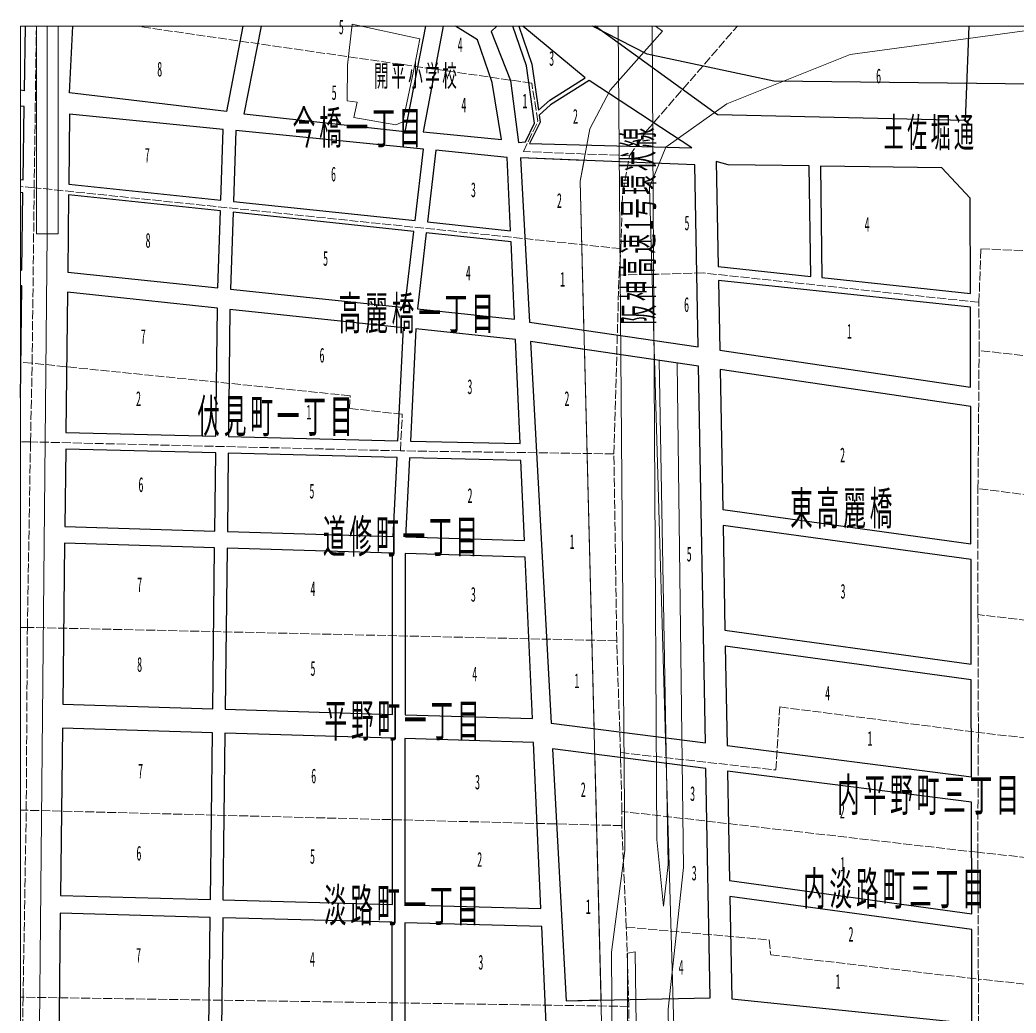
# Model space of a CAD drawing. Units: millimetres, scale not verified. Extents: x -71 to 79, y -72 to 79.
# Drawn here: x -70.96 to -21.95, y 30.57 to 79.45 of the extents above; entities that cross this region are included whole.
import ezdxf
from ezdxf.enums import TextEntityAlignment as Align

# ---------------------------------------------------------------- set-up
doc = ezdxf.new("R2010")
doc.units = ezdxf.units.MM
doc.header["$LTSCALE"] = 0.25
doc.linetypes.add('USER1', pattern=[0.70556, 0.35278, -0.35278])
doc.linetypes.add('USER2', pattern=[2.11668, 1.7639, -0.35278])
for name, color, linetype, lineweight in [('0-0_01 グリッド', 7, 'USER1', 18), ('0-7_08 地下鉄', 7, 'Continuous', 18), ('0-C_13 町界', 30, 'USER2', 18), ('0-F_16 学校', 1, 'Continuous', 18), ('1-1_18 高速分離帯', 5, 'Continuous', 18), ('1-D_30 公園・緑地', 3, 'Continuous', 18), ('1-E_31 地形', 7, 'Continuous', 18), ('1-F_32 海・河川', 150, 'Continuous', 18)]:
    doc.layers.add(name, color=color, linetype=linetype, lineweight=lineweight)
for name, color, linetype in [('0-2_03 施設名・公園名', 7, 'Continuous'), ('0-3_04 通称名・高速名', 7, 'Continuous'), ('0-4_05 町名', 7, 'Continuous'), ('0-6_07 街区符号', 7, 'Continuous'), ('0-8_09 鉄道地下', 7, 'Continuous'), ('1-9_26 道路', 7, 'Continuous')]:
    doc.layers.add(name, color=color, linetype=linetype)
doc.styles.add('ＭＳ ゴシック', font='')
doc.styles.get('ＭＳ ゴシック').set_extended_font_data('MS Gothic')

msp = doc.modelspace()

# ---------------------------------------------------------------- linework, layer by layer
at = {"layer": '0-0_01 グリッド'}
msp.add_line((79.0704, 79.1311), (-70.9375, 79.1311), dxfattribs=at)
at = {"layer": '0-0_01 グリッド', "linetype": 'Continuous'}
msp.add_lwpolyline([(-70.9375, -70.6797), (79.0704, -70.6797), (79.0704, 79.1463), (-70.9375, 79.1463)], close=True, dxfattribs=at)
at = {"layer": '0-7_08 地下鉄'}
msp.add_lwpolyline([(-70.9375, -28.0953), (-70.6724, -16.9259), (-70.3197, -3.9905), (-69.6141, 68.9172), (-69.6141, 79.1463)], dxfattribs=at)
msp.add_lwpolyline([(-69.0849, 68.9172), (-69.0849, 79.1463), (-70.1433, 79.1463), (-70.1433, 68.9172)], close=True, dxfattribs=at)
at = {"layer": '0-8_09 鉄道地下'}
msp.add_lwpolyline([(16.0617, 73.9443), (1.7281, 76.0217), (-33.8643, 76.4372), (-40.0965, 77.7528), (-42.7904, 79.1463)], dxfattribs=at)
at = {"layer": '0-C_13 町界'}
for p, q in [((-70.1514, 79.1463), (-70.2583, 71.1887)), ((-70.2583, 71.1887), (-70.9375, 71.2457)), ((-70.3572, 62.5483), (-70.2583, 71.1887)), ((-41.3962, 68.1901), (-70.2583, 71.1887)), ((-41.7366, 58.0892), (-41.4797, 66.8899)), ((-23.8192, 56.3761), (-23.7624, 63.1771)), ((3.6522, 60.012), (-23.7624, 63.1771)), ((-70.3572, 62.5483), (-70.9375, 62.5913)), ((-70.4378, 58.6781), (-70.3572, 62.5483)), ((-70.4378, 58.6781), (-70.9375, 58.6864)), ((-70.5932, 49.5478), (-70.4378, 58.6781)), ((-52.2369, 58.2375), (-70.4378, 58.6781)), ((-23.8187, 50.1766), (-23.8192, 56.3761)), ((2.9866, 53.0088), (-23.8192, 56.3761)), ((-23.8002, 44.3764), (-23.8187, 50.1766)), ((2.816, 47.0085), (-23.8187, 50.1766)), ((-70.5932, 49.5478), (-70.9375, 49.5461)), ((-70.649, 40.5482), (-70.5932, 49.5478)), ((-41.5915, 48.8902), (-70.5932, 49.5478)), ((-23.8313, 38.477), (-23.8002, 44.3764)), ((2.8439, 41.3088), (-23.8002, 44.3764)), ((-70.649, 40.5482), (-70.9375, 40.5544)), ((-70.804, 31.3476), (-70.649, 40.5482)), ((-41.3466, 39.7919), (-70.649, 40.5482)), ((-41.3466, 39.7919), (-41.3402, 40.4924)), ((-23.8313, 38.477), (-41.3402, 40.4924)), ((-41.1225, 34.7931), (-41.3466, 39.7919)), ((2.8718, 35.6092), (-23.8313, 38.477)), ((-70.9594, 22.2473), (-70.804, 31.3476)), ((-70.804, 31.3476), (-70.9375, 31.3505)), ((-41.0031, 30.8939), (-70.804, 31.3476))]:
    msp.add_line(p, q, dxfattribs=at)
for points in [[(-40.9726, 72.761), (-46.1895, 72.966), (-45.4706, 74.4605), (-45.7792, 76.3329), (-65.2748, 79.1463)], [(-41.4797, 66.8899), (-41.3962, 68.1901), (-41.2997, 70.9906), (-40.9726, 72.761), (-40.1146, 73.9965), (-35.653, 79.1463)], [(-23.7624, 63.1771), (-23.7727, 65.5466), (-23.6769, 68.1777), (-8.6846, 67.551), (-8.583, 68.6232), (4.3174, 66.9533)], [(-23.7727, 65.5466), (-37.3495, 66.9901), (-41.4797, 66.8899)], [(-41.7366, 58.0892), (-52.2369, 58.2375), (-52.1456, 60.0379), (-54.7472, 60.3252), (-54.709, 60.9502), (-70.3572, 62.5483)], [(-41.4138, 43.3821), (-41.5915, 48.8902), (-41.7366, 58.0892)], [(-41.3402, 40.4924), (-41.4138, 43.3821), (-33.7604, 42.529), (-33.5759, 45.6297), (-23.8002, 44.3764)], [(-23.7525, 24.5683), (-23.8002, 32.2373), (-23.8313, 38.477)], [(-41.0031, 30.8939), (-41.1225, 34.7931), (-34.0998, 34.1671), (-34.0157, 33.4281), (-23.8002, 32.2373)], [(2.7599, 29.8487), (-3.2009, 30.0796), (-23.8002, 32.2373)], [(-23.7599, 24.0678), (-41.0036, 24.8942), (-41.0031, 30.8939)]]:
    msp.add_lwpolyline(points, dxfattribs=at)
at = {"layer": '0-F_16 学校'}
msp.add_lwpolyline([(-52.4555, 74.2758), (-52.1265, 74.4374), (-51.53, 77.2405), (-51.2764, 78.5113), (-54.6196, 79.2351), (-54.8399, 77.2239), (-54.8611, 75.4641), (-54.3608, 75.3966), (-54.5372, 74.6355)], close=True, dxfattribs=at)
at = {"layer": '1-1_18 高速分離帯'}
for points in [[(-41.6856, 9.2973), (-41.8472, 33.5659), (-41.1933, 38.5637), (-41.5299, 79.1463)], [(-39.5045, 62.694), (-39.069, 37.8726), (-39.2919, 35.8278), (-39.6137, 39.1073), (-39.8507, 79.1463)], [(52.4223, -24.2385), (24.8868, -22.0267), (17.5687, -22.0718), (7.5917, -21.585), (-3.1151, -20.0127), (-27.1041, -18.3959), (-28.9876, -18.0579), (-31.2493, -17.3524), (-32.7486, -16.5731), (-34.3048, -15.2832), (-35.4826, -13.7216), (-36.6884, -12.0228), (-37.5821, -9.5385), (-38.0403, -7.6509), (-38.3393, -5.803), (-38.5257, -4.1713), (-38.7459, 9.6797), (-39.0635, 30.7621), (-38.3049, 37.7257), (-38.627, 62.5589)], [(-41.0772, 9.2994), (-41.0682, 33.5218), (-40.6861, 33.5805), (-40.3544, 9.6549), (-41.3786, -11.0485), (-41.5181, -12.4875), (-41.9822, -14.3909), (-43.0033, -16.2479), (-43.9342, -17.4867), (-47.6191, -17.6039), (-61.5284, -18.4259), (-70.9375, -18.2708)]]:
    msp.add_lwpolyline(points, dxfattribs=at)
at = {"layer": '1-9_26 道路'}
for points in [[(-70.7069, 79.1463), (-70.7474, 75.9571), (-70.9375, 75.9854)], [(-59.9895, 79.1463), (-60.7944, 74.9439), (-68.5227, 75.8568), (-68.3621, 79.1463)], [(-50.9984, 79.1463), (-52.019, 73.9296), (-59.9178, 74.7992), (-59.0669, 79.1463)], [(-50.1421, 79.1463), (-51.1138, 73.9424), (-47.2565, 73.5548), (-47.7259, 76.3591), (-48.4471, 78.4717), (-49.5325, 79.1463)], [(-47.489, 79.1463), (-47.771, 78.8832), (-46.8264, 76.4635), (-46.4335, 73.4077), (-46.0784, 73.4416), (-45.6469, 74.3706), (-46.0366, 77.178), (-46.7127, 79.1463)], [(-46.4181, 79.1463), (-45.772, 77.2662), (-45.4442, 74.9964), (-44.89, 75.5023), (-43.1451, 76.601), (-46.2138, 79.1463)], [(-24.2645, 79.1463), (-24.4581, 74.5029), (-36.629, 74.7675), (-42.6499, 79.1463)], [(-70.9375, 71.586), (-70.8023, 71.5749), (-70.7569, 75.1778), (-70.9375, 75.2048)], [(-70.9375, 67.1439), (-70.8581, 67.1366), (-70.8104, 70.9389), (-70.9375, 70.9493)], [(-70.9375, 60.8431), (-70.8681, 66.3519), (-70.9375, 66.3582)]]:
    msp.add_lwpolyline(points, dxfattribs=at)
for points in [[(-37.8932, 73.1505), (-42.9542, 76.4675), (-44.8606, 75.2672), (-45.4104, 74.7647), (-45.3603, 74.4147), (-45.8828, 73.3695)], [(-68.5565, 71.3697), (-61.0707, 70.5774), (-60.9519, 74.06), (-68.5165, 74.8069)], [(-60.3364, 73.9992), (-60.4553, 70.5124), (-51.5155, 69.5666), (-51.1056, 73.0878)], [(-46.8157, 69.0693), (-46.9773, 72.6803), (-50.4951, 73.0275), (-50.9057, 69.502)], [(-37.5914, 63.3538), (-37.7571, 72.3078), (-46.3305, 72.6508), (-45.8914, 64.578)], [(-32.0487, 66.8234), (-32.1212, 72.26), (-36.1066, 72.3164), (-36.6943, 72.4816), (-36.5989, 67.3088)], [(-31.4966, 66.7646), (-24.1899, 65.9852), (-24.1994, 70.6746), (-25.6062, 72.1678), (-31.5697, 72.2522)], [(-68.5627, 70.8349), (-68.6064, 67.036), (-61.2184, 66.2559), (-61.0888, 70.044)], [(-60.4735, 69.9789), (-60.6031, 66.1909), (-52.014, 65.2839), (-51.5772, 69.0376)], [(-50.9674, 68.9731), (-51.4042, 65.2195), (-46.621, 64.7146), (-46.7916, 68.5313)], [(-36.5861, 66.6263), (-36.5227, 63.1962), (-24.1804, 61.3758), (-24.1882, 65.3039)], [(-68.6178, 66.0438), (-68.6925, 59.1389), (-61.3128, 58.9634), (-61.2414, 65.265)], [(-60.6248, 65.1999), (-60.6954, 58.9365), (-52.3596, 58.7334), (-52.0912, 64.2988)], [(-51.4769, 64.234), (-51.7436, 58.7065), (-46.3475, 58.5903), (-46.5766, 63.7166)], [(-37.2314, 43.8643), (-37.5738, 62.4011), (-45.839, 63.6203), (-44.8172, 44.8284)], [(-24.1647, 53.6677), (-24.1785, 60.4253), (-36.5052, 62.2434), (-36.3779, 55.3439)], [(-68.7022, 58.3187), (-68.7513, 54.5143), (-61.3713, 54.289), (-61.3224, 58.1432)], [(-60.705, 58.1164), (-60.754, 54.2702), (-52.5982, 54.0212), (-52.4002, 57.9147)], [(-51.7839, 57.8876), (-51.9813, 54.0024), (-46.1343, 53.8239), (-46.3106, 57.7682)], [(-24.1527, 47.7448), (-24.163, 52.8875), (-36.3632, 54.562), (-36.2678, 49.4076)], [(-68.7608, 53.6934), (-68.8526, 45.7637), (-61.4747, 45.5384), (-61.3811, 53.468)], [(-60.7639, 53.4491), (-60.8578, 45.5196), (-52.6292, 45.2683), (-52.6233, 53.2007)], [(-52.0059, 53.1818), (-52.0118, 45.2495), (-45.7425, 45.0582), (-46.0977, 53.0014)], [(-24.1413, 42.2008), (-24.1513, 46.9647), (-36.2533, 48.6258), (-36.1632, 43.7285)], [(-68.8658, 44.59), (-68.9614, 36.3554), (-61.5856, 36.1551), (-61.4885, 44.3648)], [(-60.8714, 44.3459), (-60.9686, 36.1384), (-52.6355, 35.9122), (-52.6297, 44.0942)], [(-52.0123, 44.0755), (-52.0182, 35.8955), (-45.3252, 35.7136), (-45.6898, 43.8824)], [(-36.9994, 31.3211), (-37.2081, 42.61), (-44.7488, 43.5682), (-44.0744, 31.175)], [(-24.1279, 35.4546), (-24.1391, 40.9491), (-36.1396, 42.474), (-36.0401, 37.0896)], [(-24.117, 30.0451), (-24.1262, 34.6743), (-36.0256, 36.3078), (-35.9326, 31.2729)], [(-68.9712, 35.4755), (-69.0667, 27.2315), (-61.6931, 27.0739), (-61.5963, 35.2751)], [(-60.9789, 35.2584), (-61.0761, 27.0606), (-52.6423, 26.8799), (-52.6364, 35.0318)], [(-52.019, 35.0151), (-52.0244, 26.8669), (-44.9226, 26.7148), (-45.2857, 34.8323)]]:
    msp.add_lwpolyline(points, close=True, dxfattribs=at)
at = {"layer": '1-D_30 公園・緑地'}
for points in [[(-46.3305, 72.6508), (-45.8914, 64.5781), (-43.2049, 64.1818), (-43.3907, 71.5043), (-43.2026, 72.5256)], [(-45.839, 63.6203), (-44.8172, 44.8284), (-42.7067, 44.5602), (-43.1808, 63.2281)], [(-42.3681, 31.2103), (-42.675, 43.3047), (-44.7488, 43.5682), (-44.0744, 31.175)]]:
    msp.add_lwpolyline(points, close=True, dxfattribs=at)
at = {"layer": '1-E_31 地形'}
for points in [[(-31.4853, -70.6797), (-31.6313, -49.9697), (-33.0425, -25.1573), (-33.6305, -20.2184), (-34.9578, -17.1443), (-38.6869, -11.8695), (-40.3048, -9.4906), (-41.4213, -6.0961), (-43.3907, 71.5043), (-42.9151, 74.0826), (-41.9243, 75.9874), (-39.3388, 78.8999), (-39.6797, 79.1463)], [(-28.6685, -70.6797), (-28.7798, -49.9401), (-29.8969, -24.9223), (-30.3673, -19.9834), (-31.4736, -15.9474), (-36.0563, -9.9261), (-37.0088, -8.6748), (-37.7178, -6.8782), (-39.9804, 71.2102), (-39.1841, 73.1838), (-36.1844, 75.3085), (-30.1026, 77.7367), (-21.6395, 78.8868), (-13.4001, 78.9575), (-1.3388, 78.5868), (24.9647, 78.0307), (33.7291, 78.412), (35.7722, 79.1463)]]:
    msp.add_lwpolyline(points, dxfattribs=at)
at = {"layer": '1-F_32 海・河川'}
for points in [[(-31.4853, -70.6797), (-31.6313, -49.9697), (-33.0425, -25.1573), (-33.6305, -20.2184), (-34.9578, -17.1443), (-38.6869, -11.8695), (-40.3048, -9.4906), (-41.4213, -6.0961), (-43.3907, 71.5043), (-42.9151, 74.0826), (-41.9243, 75.9874), (-39.3388, 78.8999), (-39.6797, 79.1463)], [(35.7722, 79.1463), (33.7291, 78.412), (24.9647, 78.0307), (-1.3388, 78.5868), (-13.4001, 78.9575), (-21.6395, 78.8868), (-30.1026, 77.7367), (-36.1844, 75.3085), (-39.1841, 73.1838), (-39.9804, 71.2102), (-37.7178, -6.8782), (-37.0088, -8.6748), (-36.0563, -9.9261), (-31.4736, -15.9474), (-30.3673, -19.9834), (-29.8969, -24.9223), (-28.7798, -49.9401), (-28.6685, -70.6797)]]:
    msp.add_lwpolyline(points, dxfattribs=at)

# ---------------------------------------------------------------- texts
at = {"layer": '0-2_03 施設名・公園名', "insert": (-53.5368, 76.0496), "char_height": 1.052, "attachment_point": 7, "style": 'ＭＳ ゴシック'}
msp.add_mtext('\\T1.17;\\W0.5;開平小学校', dxfattribs=at)
at = {"layer": '0-3_04 通称名・高速名', "insert": (-28.4563, 73.033), "char_height": 1.443, "attachment_point": 7, "style": 'ＭＳ ゴシック'}
msp.add_mtext('\\T1.17;\\W0.5;土佐堀通', dxfattribs=at)
at = {"layer": '0-3_04 通称名・高速名', "insert": (-39.648, 64.4554), "char_height": 1.443, "attachment_point": 7, "rotation": 90, "style": 'ＭＳ ゴシック'}
msp.add_mtext('\\T1.18;\\W0.5;阪神高速1号環状線', dxfattribs=at)
at = {"layer": '0-4_05 町名', "char_height": 1.636, "attachment_point": 7, "style": 'ＭＳ ゴシック'}
for s, insert in [('\\T1.17;\\W0.5;今橋一丁目', (-57.5407, 73.1448)), ('\\T1.17;\\W0.5;高麗橋一丁目', (-55.2786, 64.0063)), ('\\T1.17;\\W0.5;伏見町一丁目', (-62.235, 58.951)), ('\\T1.17;\\W0.5;東高麗橋', (-33.063, 54.4058)), ('\\T1.17;\\W0.5;道修町一丁目', (-56.0548, 53.0329)), ('\\T1.17;\\W0.5;平野町一丁目', (-55.9806, 43.9736)), ('\\T1.17;\\W0.5;内平野町三丁目', (-30.7563, 40.3114)), ('\\T1.17;\\W0.5;内淡路町三丁目', (-32.4311, 35.6998)), ('\\T1.17;\\W0.5;淡路町一丁目', (-56.0059, 34.874))]:
    msp.add_mtext(s, dxfattribs=dict(at, insert=insert))
at = {"layer": '0-6_07 街区符号', "style": 'ＭＳ ゴシック', "width": 0.5}
for s, p in [('5', (-55.2686, 78.5234)), ('4', (-49.4243, 77.642)), ('3', (-44.9193, 76.9724)), ('8', (-64.2048, 76.4432)), ('6', (-28.8327, 76.1104)), ('5', (-55.6225, 75.2916)), ('4', (-49.24, 74.6831)), ('1', (-46.2311, 74.8777)), ('2', (-43.7475, 74.1198)), ('7', (-64.8171, 72.2067)), ('6', (-55.6528, 71.2817)), ('3', (-48.7694, 70.5055)), ('2', (-44.5373, 69.9764)), ('5', (-38.2618, 68.877)), ('4', (-29.397, 68.7997)), ('8', (-64.7766, 68.017)), ('5', (-56.0424, 67.13)), ('4', (-49.0192, 66.4145)), ('1', (-44.3779, 66.1071)), ('6', (-38.2821, 64.8573)), ('1', (-30.266, 63.5468)), ('7', (-65.0132, 63.2859)), ('6', (-56.2191, 62.3692)), ('3', (-48.9417, 60.8151)), ('2', (-65.2483, 60.225)), ('2', (-44.1692, 60.2284)), ('1', (-56.8654, 59.5663)), ('2', (-30.6061, 57.4551)), ('6', (-65.1277, 55.9957)), ('5', (-56.7163, 55.6771)), ('2', (-48.9355, 55.4551)), ('1', (-43.9146, 53.19)), ('5', (-38.1519, 52.5785)), ('7', (-65.1933, 51.0658)), ('4', (-56.6627, 50.8677)), ('3', (-48.772, 50.5962)), ('3', (-30.5833, 50.7456)), ('8', (-65.194, 47.1459)), ('5', (-56.6636, 46.9478)), ('4', (-48.7026, 46.6769)), ('1', (-43.681, 46.3415)), ('4', (-31.3385, 45.732)), ('1', (-29.2577, 43.5023)), ('7', (-65.1484, 41.8962)), ('6', (-56.6274, 41.6581)), ('3', (-48.5665, 41.3578)), ('2', (-43.3647, 40.9834)), ('3', (-37.9843, 40.7897)), ('2', (-30.6202, 39.926)), ('6', (-65.2285, 37.8562)), ('5', (-56.688, 37.698)), ('2', (-48.4576, 37.5486)), ('1', (-30.5975, 37.3162)), ('3', (-37.9051, 36.8802)), ('1', (-43.1163, 35.2248)), ('2', (-30.1903, 33.8685)), ('7', (-65.2438, 32.8362)), ('4', (-56.6934, 32.6382)), ('3', (-48.403, 32.4889)), ('4', (-38.5519, 32.2373)), ('1', (-30.829, 31.5453))]:
    msp.add_text(s, height=0.7255, dxfattribs=at).set_placement(p, align=Align.BOTTOM_LEFT)

doc.saveas('drawing.dxf')
